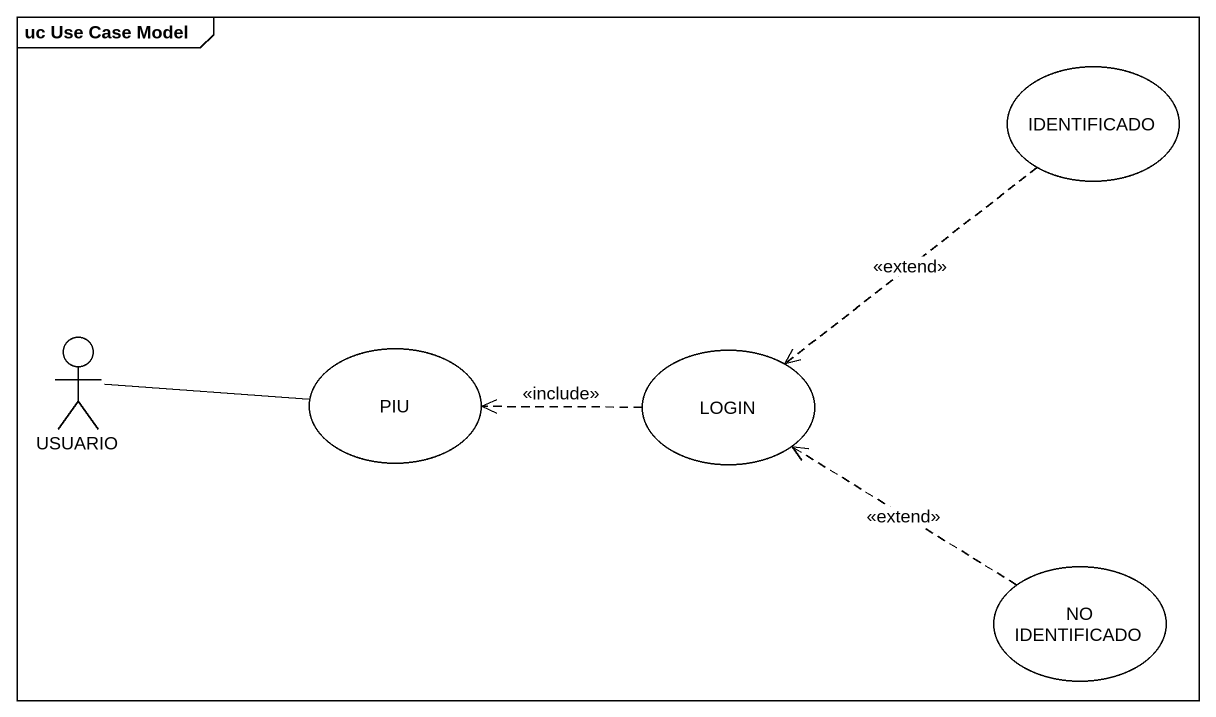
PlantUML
@startuml
mainframe uc Use Case Model
usecase IDENTIFICADO
actor USUARIO
usecase PIU
usecase LOGIN
usecase "NO IDENTIFICADO" as NO_IDENTIFICADO
IDENTIFICADO ..> LOGIN : <<extend>>
PIU -left- USUARIO
LOGIN .left.> PIU : <<include>>
NO_IDENTIFICADO .up.> LOGIN : <<extend>>
@enduml
